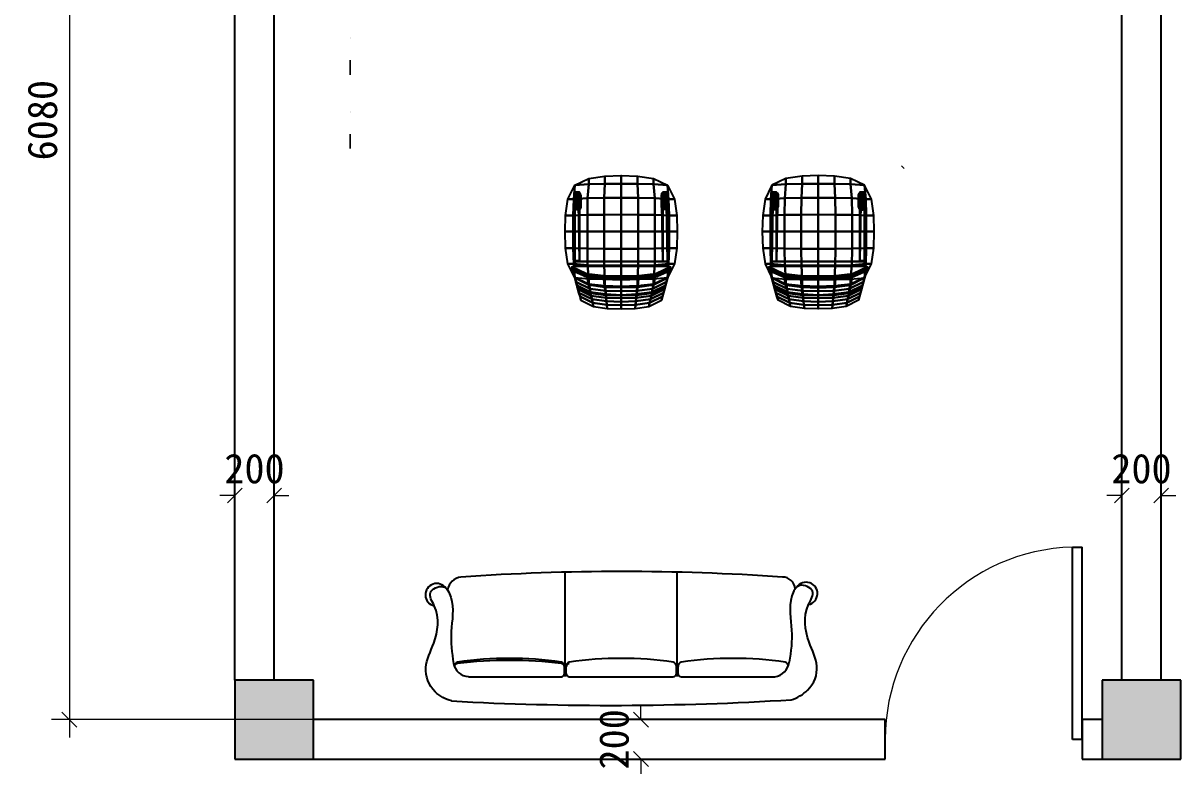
# Model space of a CAD drawing. Header units: millimetres. Extents: x 31518 to 88853, y -87450 to 166285.
# Drawn here: x 82980 to 88853, y -86584 to -82777 of the extents above; entities that cross this region are included whole.
import ezdxf

# ---------------------------------------------------------------- set-up
doc = ezdxf.new("R2010")
doc.units = ezdxf.units.MM
for name, color, linetype in [('3DSEAT', 7, 'Continuous'), ('J-建筑墙体', 4, 'Continuous'), ('J-建筑柱子', 4, 'Continuous'), ('图层2', 4, 'Continuous')]:
    doc.layers.add(name, color=color, linetype=linetype)
doc.styles.add('ROMANS', font='SIMHEI_0.TTF')
doc.dimstyles.new('60', dxfattribs={"dimscale": 60, "dimtxt": 2.5, "dimasz": 1.25, "dimexe": 1.5, "dimexo": 0, "dimgap": 1, "dimtad": 1, "dimdec": 0, "dimzin": 0, "dimdsep": 46, "dimtxsty": 'ROMANS', "dimblk": 'OBLIQUE', "dimcen": 0, "dimdle": 1.5, "dimclrd": 105, "dimclre": 105, "dimclrt": 112, "dimadec": 0, "dimazin": 0, "dimtfac": 1, "dimtdec": 0, "dimtix": 1, "dimtofl": 0, "dimtmove": 2, "dimatfit": 2, "dimldrblk": 'DOT', "dimfxl": 1.5, "dimtolj": 1, "dimtzin": 0, "dimlwd": 13, "dimlwe": 13, "dimarcsym": 0})

# ---------------------------------------------------------------- blocks, each defined once
blk = doc.blocks.new('3CH8')
at = {"layer": '3DSEAT', "color": 5, "linetype": 'Continuous', "extrusion": (-0.447214, -0.894427, 0), "elevation": 43.92}
blk.add_lwpolyline([(7.43, 38.38), (7.63, 45.15), (1.37, 45.15), (1.37, 38.38)], close=True, dxfattribs=at)
at = {"layer": '3DSEAT', "color": 5, "linetype": 'Continuous', "extrusion": (0.447214, -0.894427, 0), "elevation": 43.6}
blk.add_lwpolyline([(-2.01, 38.38), (-2.01, 45.15), (-8.27, 45.15), (-8.07, 38.38)], close=True, dxfattribs=at)
at = {"layer": '3DSEAT', "color": 5, "linetype": 'Continuous'}
mesh = blk.add_polymesh((2, 7), dxfattribs=at)
for k, corner in enumerate([(17.7, -3.78, 38.38), (12.28, -3.33, 41.09), (5.96, -3.15, 41.9), (-0.36, -3.15, 42.17), (-6.68, -3.15, 41.9), (-13, -3.33, 41.09), (-18.42, -3.78, 38.38), (17.7, -3.78, 38.38), (12.28, -1.07, 38.38), (5.96, -0.26, 38.38), (-0.36, 0.02, 38.38), (-6.68, -0.26, 38.38), (-13, -1.07, 38.38), (-18.42, -3.78, 38.38)]):
    mesh.set_mesh_vertex(divmod(k, 7), corner)
mesh = blk.add_polymesh((2, 7), dxfattribs=at)
for k, corner in enumerate([(-18.42, -3.78, 38.38), (-18.87, -9.19, 41.09), (-19.05, -15.52, 41.9), (-19.05, -21.84, 42.17), (-19.05, -28.25, 41.9), (-18.87, -34.48, 41.09), (-18.42, -39.9, 38.38), (-18.42, -3.78, 38.38), (-21.13, -9.19, 38.38), (-22.03, -15.52, 38.38), (-22.21, -21.84, 38.38), (-22.03, -28.25, 38.38), (-21.13, -34.48, 38.38), (-18.42, -39.9, 38.38)]):
    mesh.set_mesh_vertex(divmod(k, 7), corner)
mesh = blk.add_polymesh((7, 7), dxfattribs=at)
for k, corner in enumerate([(17.7, -3.78, 38.38), (18.15, -9.19, 41.09), (18.33, -15.52, 41.9), (18.33, -21.84, 42.17), (18.33, -28.25, 41.9), (18.15, -34.48, 41.09), (17.7, -39.9, 38.38), (12.28, -3.33, 41.09), (12.74, -8.83, 43.7), (12.83, -15.24, 44.61), (12.83, -21.84, 44.79), (12.83, -28.43, 44.61), (12.74, -34.93, 43.7), (12.28, -40.35, 41.09), (5.96, -3.15, 41.9), (6.23, -8.65, 44.61), (6.33, -15.24, 45.42), (6.33, -21.84, 45.69), (6.33, -28.52, 45.42), (6.23, -35.02, 44.61), (5.96, -40.53, 41.9), (-0.36, -3.15, 42.17), (-0.36, -8.65, 44.79), (-0.36, -15.15, 45.69), (-0.36, -21.84, 45.87), (-0.36, -28.52, 45.69), (-0.36, -35.11, 44.79), (-0.36, -40.62, 42.17), (-6.68, -3.15, 41.9), (-6.95, -8.65, 44.61), (-7.04, -15.24, 45.42), (-7.04, -21.84, 45.69), (-7.04, -28.52, 45.42), (-6.95, -35.02, 44.61), (-6.68, -40.53, 41.9), (-13, -3.33, 41.09), (-13.45, -8.83, 43.7), (-13.54, -15.24, 44.61), (-13.54, -21.84, 44.79), (-13.54, -28.43, 44.61), (-13.45, -34.93, 43.7), (-13, -40.35, 41.09), (-18.42, -3.78, 38.38), (-18.87, -9.19, 41.09), (-19.05, -15.52, 41.9), (-19.05, -21.84, 42.17), (-19.05, -28.25, 41.9), (-18.87, -34.48, 41.09), (-18.42, -39.9, 38.38)]):
    mesh.set_mesh_vertex(divmod(k, 7), corner)
mesh = blk.add_polymesh((2, 7), dxfattribs=at)
for k, corner in enumerate([(17.7, -3.78, 38.38), (20.41, -9.19, 38.38), (21.31, -15.52, 38.38), (21.49, -21.84, 38.38), (21.31, -28.25, 38.38), (20.41, -34.48, 38.38), (17.7, -39.9, 38.38), (17.7, -3.78, 38.38), (18.15, -9.19, 41.09), (18.33, -15.52, 41.9), (18.33, -21.84, 42.17), (18.33, -28.25, 41.9), (18.15, -34.48, 41.09), (17.7, -39.9, 38.38)]):
    mesh.set_mesh_vertex(divmod(k, 7), corner)
at = {"layer": '3DSEAT', "color": 4, "linetype": 'Continuous'}
mesh = blk.add_polymesh((6, 3), dxfattribs=at)
for k, corner in enumerate([(-16.61, -33.48, 1.81), (-16.61, -33.48), (-16.61, -33.48), (-18.42, -33.48, 1.81), (-18.42, -33.48), (-18.42, -33.48), (-18.42, -6.4, 1.81), (-18.42, -6.4), (-18.42, -33.48), (-16.61, -6.4, 1.81), (-16.61, -6.4), (-16.61, -33.48), (-16.61, -6.4, 1.81), (-16.61, -6.4, 1.81), (-16.61, -33.48, 1.81), (-18.42, -6.4, 1.81), (-18.42, -6.4, 1.81), (-18.42, -33.48, 1.81)]):
    mesh.set_mesh_vertex(divmod(k, 3), corner)
mesh = blk.add_polymesh((2, 11), dxfattribs=at)
for k, corner in enumerate([(-18.42, -7.57, 1.81), (-18.24, -8.29, 1.81), (-17.6, -8.74, 1.81), (-16.88, -8.74, 1.81), (-16.34, -8.29, 1.81), (-16.07, -7.57, 1.81), (-16.34, -6.94, 1.81), (-16.88, -6.49, 1.81), (-17.6, -6.49, 1.81), (-18.24, -6.94, 1.81), (-18.42, -7.57, 1.81), (-18.42, -12.27, 36.57), (-18.24, -12.9, 36.57), (-17.6, -13.35, 36.57), (-16.88, -13.35, 36.57), (-16.34, -12.9, 36.57), (-16.07, -12.27, 36.57), (-16.34, -11.54, 36.57), (-16.88, -11.09, 36.57), (-17.6, -11.09, 36.57), (-18.24, -11.54, 36.57), (-18.42, -12.27, 36.57)]):
    mesh.set_mesh_vertex(divmod(k, 11), corner)
mesh = blk.add_polymesh((2, 11), dxfattribs=at)
for k, corner in enumerate([(15.35, -7.48, 1.81), (15.54, -8.2, 1.81), (16.17, -8.65, 1.81), (16.89, -8.65, 1.81), (17.43, -8.2, 1.81), (17.7, -7.48, 1.81), (17.43, -6.85, 1.81), (16.89, -6.4, 1.81), (16.17, -6.4, 1.81), (15.54, -6.85, 1.81), (15.35, -7.48, 1.81), (15.35, -12.17, 36.57), (15.54, -12.81, 36.57), (16.17, -13.26, 36.57), (16.89, -13.26, 36.57), (17.43, -12.81, 36.57), (17.7, -12.17, 36.57), (17.43, -11.45, 36.57), (16.89, -11, 36.57), (16.17, -11, 36.57), (15.54, -11.45, 36.57), (15.35, -12.17, 36.57)]):
    mesh.set_mesh_vertex(divmod(k, 11), corner)
mesh = blk.add_polymesh((6, 3), dxfattribs=at)
for k, corner in enumerate([(17.7, -33.48, 1.81), (17.7, -33.48), (17.7, -33.48), (15.9, -33.48, 1.81), (15.9, -33.48), (15.9, -33.48), (15.9, -6.4, 1.81), (15.9, -6.4), (15.9, -33.48), (17.7, -6.4, 1.81), (17.7, -6.4), (17.7, -33.48), (17.7, -6.4, 1.81), (17.7, -6.4, 1.81), (17.7, -33.48, 1.81), (15.9, -6.4, 1.81), (15.9, -6.4, 1.81), (15.9, -33.48, 1.81)]):
    mesh.set_mesh_vertex(divmod(k, 3), corner)
mesh = blk.add_polymesh((6, 3), dxfattribs=at)
for k, corner in enumerate([(-16.97, -10.82, 38.38), (-16.97, -10.82, 36.57), (-16.97, -10.82, 36.57), (-16.61, -33.21, 38.38), (-16.61, -33.21, 36.57), (-16.61, -33.21, 36.57), (-18.42, -33.21, 38.38), (-18.42, -33.21, 36.57), (-16.61, -33.21, 36.57), (-18.78, -10.91, 38.38), (-18.78, -10.91, 36.57), (-16.97, -10.82, 36.57), (-18.78, -10.91, 38.38), (-18.78, -10.91, 38.38), (-16.97, -10.82, 38.38), (-18.42, -33.21, 38.38), (-18.42, -33.21, 38.38), (-16.61, -33.21, 38.38)]):
    mesh.set_mesh_vertex(divmod(k, 3), corner)
mesh = blk.add_polymesh((6, 3), dxfattribs=at)
for k, corner in enumerate([(17.34, -11.18, 38.38), (17.34, -11.18, 36.57), (17.34, -11.18, 36.57), (17.7, -33.48, 38.38), (17.7, -33.48, 36.57), (17.7, -33.48, 36.57), (15.9, -33.48, 38.38), (15.9, -33.48, 36.57), (17.7, -33.48, 36.57), (15.54, -11.18, 38.38), (15.54, -11.18, 36.57), (17.34, -11.18, 36.57), (15.54, -11.18, 38.38), (15.54, -11.18, 38.38), (17.34, -11.18, 38.38), (15.9, -33.48, 38.38), (15.9, -33.48, 38.38), (17.7, -33.48, 38.38)]):
    mesh.set_mesh_vertex(divmod(k, 3), corner)
at = {"layer": '3DSEAT', "color": 5, "linetype": 'Continuous'}
mesh = blk.add_polymesh((2, 7), dxfattribs=at)
for k, corner in enumerate([(-18.42, -39.9, 45.15), (-19.41, -36.19, 49.84), (-19.59, -35.56, 55.98), (-19.14, -37.1, 62.12), (-18.42, -39.81, 67.81), (-17.51, -43.42, 72.87), (-16.07, -48.65, 75.85), (-18.42, -39.9, 45.15), (-18.06, -41.43, 50.3), (-17.6, -42.88, 55.35), (-17.24, -44.32, 60.5), (-16.88, -45.77, 65.65), (-16.43, -47.21, 70.7), (-16.07, -48.65, 75.85)]):
    mesh.set_mesh_vertex(divmod(k, 7), corner)
mesh = blk.add_polymesh((7, 7), dxfattribs=at)
for k, corner in enumerate([(-16.07, -48.65, 75.85), (-11.19, -51.09, 75.85), (-5.77, -51.82, 75.85), (-0.36, -52, 75.85), (5.06, -51.82, 75.85), (10.48, -51.09, 75.85), (15.35, -48.65, 75.85), (-17.51, -43.42, 72.87), (-12.37, -45.86, 72.87), (-6.41, -46.58, 72.87), (-0.36, -46.76, 72.87), (5.78, -46.58, 72.87), (11.65, -45.86, 72.87), (16.8, -43.42, 72.87), (-18.42, -39.81, 67.81), (-13.09, -42.33, 67.81), (-6.86, -43.06, 67.81), (-0.36, -43.24, 67.81), (6.14, -43.06, 67.81), (12.37, -42.33, 67.81), (17.7, -39.81, 67.81), (-19.14, -37.1, 62.12), (-13.63, -39.63, 62.12), (-7.13, -40.44, 62.12), (-0.36, -40.62, 62.12), (6.42, -40.44, 62.12), (12.92, -39.63, 62.12), (18.52, -37.1, 62.12), (-19.59, -35.56, 55.98), (-13.9, -38.27, 55.98), (-7.22, -39.08, 55.98), (-0.36, -39.26, 55.98), (6.51, -39.08, 55.98), (13.19, -38.27, 55.98), (18.88, -35.56, 55.98), (-19.41, -36.19, 49.84), (-13.72, -38.9, 49.84), (-7.13, -39.81, 49.84), (-0.36, -39.99, 49.84), (6.42, -39.81, 49.84), (13.01, -38.9, 49.84), (18.7, -36.19, 49.84), (-18.42, -39.9, 45.15), (-12.82, -42.7, 45.15), (-6.59, -43.51, 45.15), (-0.36, -43.78, 45.15), (5.87, -43.51, 45.15), (12.1, -42.7, 45.15), (17.7, -39.9, 45.15)]):
    mesh.set_mesh_vertex(divmod(k, 7), corner)
at = {"layer": '3DSEAT', "color": 4, "linetype": 'Continuous'}
mesh = blk.add_polymesh((6, 3), dxfattribs=at)
for k, corner in enumerate([(17.7, -33.48, 1.81), (17.7, -33.48), (17.7, -33.48), (17.7, -35.29, 1.81), (17.7, -35.29), (17.7, -35.29), (-18.42, -35.29, 1.81), (-18.42, -35.29), (17.7, -35.29), (-18.42, -33.48, 1.81), (-18.42, -33.48), (17.7, -33.48), (-18.42, -33.48, 1.81), (-18.42, -33.48, 1.81), (17.7, -33.48, 1.81), (-18.42, -35.29, 1.81), (-18.42, -35.29, 1.81), (17.7, -35.29, 1.81)]):
    mesh.set_mesh_vertex(divmod(k, 3), corner)
at = {"layer": '3DSEAT', "color": 5, "linetype": 'Continuous'}
mesh = blk.add_polymesh((2, 7), dxfattribs=at)
for k, corner in enumerate([(15.35, -48.65, 75.85), (15.81, -47.21, 70.7), (16.17, -45.77, 65.65), (16.53, -44.32, 60.5), (16.89, -42.88, 55.35), (17.34, -41.43, 50.3), (17.7, -39.9, 45.15), (15.35, -48.65, 75.85), (16.8, -43.42, 72.87), (17.7, -39.81, 67.81), (18.52, -37.1, 62.12), (18.88, -35.56, 55.98), (18.7, -36.19, 49.84), (17.7, -39.9, 45.15)]):
    mesh.set_mesh_vertex(divmod(k, 7), corner)
mesh = blk.add_polymesh((2, 7), dxfattribs=at)
for k, corner in enumerate([(17.7, -39.9, 38.38), (12.28, -40.35, 41.09), (5.96, -40.53, 41.9), (-0.36, -40.62, 42.17), (-6.68, -40.53, 41.9), (-13, -40.35, 41.09), (-18.42, -39.9, 38.38), (17.7, -39.9, 38.38), (12.28, -42.6, 38.38), (5.96, -43.51, 38.38), (-0.36, -43.69, 38.38), (-6.68, -43.51, 38.38), (-13, -42.6, 38.38), (-18.42, -39.9, 38.38)]):
    mesh.set_mesh_vertex(divmod(k, 7), corner)
mesh = blk.add_polymesh((7, 7), dxfattribs=at)
for k, corner in enumerate([(15.35, -48.65, 75.85), (15.81, -47.21, 70.7), (16.17, -45.77, 65.65), (16.53, -44.32, 60.5), (16.89, -42.88, 55.35), (17.34, -41.43, 50.3), (17.7, -39.9, 45.15), (10.48, -51.09, 75.85), (10.75, -49.65, 70.7), (11.02, -48.2, 65.65), (11.29, -46.85, 60.5), (11.56, -45.49, 55.35), (11.83, -44.14, 50.3), (12.1, -42.7, 45.15), (5.06, -51.82, 75.85), (5.24, -50.37, 70.7), (5.42, -49.02, 65.65), (5.51, -47.66, 60.5), (5.6, -46.31, 55.35), (5.69, -44.95, 50.3), (5.87, -43.51, 45.15), (-0.36, -52, 75.85), (-0.36, -50.55, 70.7), (-0.36, -49.2, 65.65), (-0.36, -47.84, 60.5), (-0.36, -46.58, 55.35), (-0.36, -45.13, 50.3), (-0.36, -43.78, 45.15), (-5.77, -51.82, 75.85), (-5.96, -50.37, 70.7), (-6.05, -49.02, 65.65), (-6.23, -47.66, 60.5), (-6.32, -46.31, 55.35), (-6.41, -44.95, 50.3), (-6.59, -43.51, 45.15), (-11.19, -51.09, 75.85), (-11.46, -49.65, 70.7), (-11.73, -48.2, 65.65), (-12.01, -46.85, 60.5), (-12.28, -45.49, 55.35), (-12.46, -44.14, 50.3), (-12.82, -42.7, 45.15), (-16.07, -48.65, 75.85), (-16.43, -47.21, 70.7), (-16.88, -45.77, 65.65), (-17.24, -44.32, 60.5), (-17.6, -42.88, 55.35), (-18.06, -41.43, 50.3), (-18.42, -39.9, 45.15)]):
    mesh.set_mesh_vertex(divmod(k, 7), corner)
blk = doc.blocks.new('70108')
at = {"color": 0, "linetype": 'ByBlock', "lineweight": 0, "extrusion": (0, -1, 0)}
for p, q in [((1039.3, 636.2, 944.5), (1039.3, 636.2, 939)), ((1041.8, 636.2, 944.5), (1041.8, 636.2, 939)), ((1189, 636.2, 1260), (1153.4, 636.2, 1153)), ((1153.4, 636.2, 1486.6), (1189, 636.2, 1593.6)), ((1216.7, 636.2, 1280), (1163.6, 636.2, 1120.4)), ((1163.6, 636.2, 1454), (1216.7, 636.2, 1613.6)), ((1226.9, 636.2, 1247.4), (1191.3, 636.2, 1140.4)), ((1191.3, 636.2, 1474), (1226.9, 636.2, 1581)), ((1414.3, 636.2, 944.5), (1414.3, 636.2, 939)), ((1416.8, 636.2, 944.5), (1416.8, 636.2, 939)), ((1528.4, 636.2, 1486.6), (1564, 636.2, 1593.6)), ((1564, 636.2, 1260), (1528.4, 636.2, 1153)), ((1538.6, 636.2, 1454), (1591.7, 636.2, 1613.6)), ((1591.7, 636.2, 1280), (1538.6, 636.2, 1120.4)), ((1566.3, 636.2, 1474), (1601.9, 636.2, 1581)), ((1601.9, 636.2, 1247.4), (1566.3, 636.2, 1140.4))]:
    blk.add_line(p, q, dxfattribs=at)
blk = doc.blocks.new('shafa')
at = {"layer": '图层2', "color": 8, "lineweight": -3}
for p, q in [((20135.6, -26688.1), (19659.9, -26688.1)), ((20151.6, -26704.1), (20151.6, -26740)), ((20155.6, -26690.7), (20155.6, -27217.5)), ((20160.3, -26704.1), (20160.3, -26741.8)), ((20703.6, -26688.1), (20176.3, -26688.1)), ((20719.6, -26704.1), (20719.6, -26740)), ((20723.6, -26690.7), (20723.6, -27217.9)), ((20727.8, -26704.1), (20727.8, -26741.8)), ((21215.4, -26688.1), (20743.8, -26688.1))]:
    blk.add_line(p, q, dxfattribs=at)
for centre, radius, start, end in [((20492.3, -41252.3), 14708.8, 86.84867, 93.56693), ((19675, -26775.3), 88.5, 99.77996, 171.27926), ((20135.6, -26704.1), 16, 0, 90), ((20176.3, -26704.1), 16, 90, 180), ((20703.6, -26704.1), 16, 0, 90), ((20743.8, -26704.1), 16, 90, 180), ((21211.7, -26769.1), 80, 9.33175, 87.82358), ((19616, -26740.9), 23.7, 177.78454, 251.14648), ((19872, -24878.7), 1903, 262.03613, 277.96387), ((20128, -26740.9), 23.7, 288.85352, 2.21546), ((20184, -26740.9), 23.7, 177.78454, 251.14648), ((20440, -24878.7), 1903, 262.03613, 277.96387), ((20703.6, -26740), 16, 270, 0), ((20696, -26740.9), 23.7, 288.85352, 2.21546), ((20751.4, -26740.9), 23.7, 177.78454, 251.14648), ((20743.8, -26740), 16, 180, 270), ((21007.4, -24511.6), 2259.8, 263.29992, 276.70008), ((21007.4, -24878.7), 1903, 262.03613, 277.96387), ((21263.4, -26740.9), 23.7, 288.85352, 2.21546), ((21271.1, -26740), 16, 270, 0), ((19501.9, -27110.6), 57.4, 102.53792, 325.94549), ((21376.2, -27104.4), 57.4, 214.05451, 77.46208), ((19622, -27129.2), 65.1, 184.55077, 269.87405), ((21243.3, -27116.5), 78.5, 277.42746, 351.44411), ((20437.6, -15281.5), 11940.7, 266.08231, 273.91769)]:
    blk.add_arc(centre, radius, start, end, dxfattribs=at)
for points, knots in [([(19577.2, -26572), (19547.1, -26580), (19470.2, -26627.3), (19428.9, -26741.6), (19500.8, -26879.2), (19522.8, -27014.1), (19445.5, -27126.6), (19542.1, -27171.4), (19598, -27059.1), (19565.4, -26928.9), (19578.5, -26816.6), (19587.5, -26761.9)], [0, 0, 0, 0, 111.734235, 285.4881, 452.499976, 690.410878, 777.662874, 864.648188, 947.778456, 1165.168323, 1370.407822, 1370.407822, 1370.407822, 1370.407822]), ([(21300.9, -26565.8), (21331, -26573.7), (21407.8, -26616.4), (21449.2, -26735.4), (21377.2, -26873), (21355.2, -27007.9), (21432.5, -27120.3), (21336, -27165.1), (21280, -27052.8), (21312.6, -26922.8), (21299.6, -26810.7), (21290.7, -26756.2)], [0, 0, 0, 0, 111.734235, 285.4881, 452.499976, 690.410878, 777.662874, 864.648188, 947.778456, 1165.168323, 1369.776533, 1369.776533, 1369.776533, 1369.776533])]:
    blk.add_open_spline(points, degree=3, knots=knots, dxfattribs=at)
blk = doc.blocks.new('_Oblique')
at = {"color": 0, "linetype": 'ByBlock', "lineweight": -2}
blk.add_line((-0.5, -0.5), (0.5, 0.5), dxfattribs=at)
blk = doc.blocks.new('*D130')
at = {"color": 105, "lineweight": 13, "transparency": 16777216}
for p, q in [((84053.3, -80389.2), (84053.3, -85262.7)), ((84253.3, -86109.2), (84253.3, -85082.7)), ((84053.3, -85172.7), (83978.3, -85172.7)), ((84253.3, -85172.7), (84328.3, -85172.7))]:
    blk.add_line(p, q, dxfattribs=at)
at = {"layer": 'Defpoints', "color": 0, "transparency": 16777216}
for p in [(84053.3, -80389.2), (84053.3, -85172.7), (84253.3, -86109.2)]:
    blk.add_point(p, dxfattribs=at)
at = {"color": 105, "lineweight": 13, "transparency": 16777216, "xscale": 75, "yscale": 75, "zscale": 75}
blk.add_blockref('_Oblique', (84053.3, -85172.7), dxfattribs=at)
at = {"color": 105, "lineweight": 13, "transparency": 16777216, "xscale": 75, "yscale": 75, "zscale": 75, "rotation": 180}
blk.add_blockref('_Oblique', (84253.3, -85172.7), dxfattribs=at)
at = {"color": 112, "transparency": 16777216, "insert": (84153.3, -85036.9), "char_height": 150, "attachment_point": 5, "style": 'ROMANS'}
blk.add_mtext('\\A1;200', dxfattribs=at)
blk = doc.blocks.new('_Dot')
at = {"color": 0, "linetype": 'ByBlock', "lineweight": -2}
blk.add_line((-0.5, 0), (-1, 0), dxfattribs=at)
at = {"color": 0, "linetype": 'ByBlock', "const_width": 0.5}
blk.add_lwpolyline([(-0.25, 0, 1), (0.25, 0, 1)], format="xyb", close=True, dxfattribs=at)
blk = doc.blocks.new('*D131')
at = {"color": 105, "lineweight": 13, "transparency": 16777216}
for p, q in [((84253.3, -86109.2), (84253.3, -79362.7)), ((84253.3, -80389.2), (84253.3, -79362.7)), ((84253.3, -79452.7), (84178.3, -79452.7)), ((84253.3, -79452.7), (84328.3, -79452.7))]:
    blk.add_line(p, q, dxfattribs=at)
at = {"layer": 'Defpoints', "color": 0, "transparency": 16777216}
for p in [(84253.3, -79452.7), (84253.3, -80389.2), (84253.3, -86109.2)]:
    blk.add_point(p, dxfattribs=at)
at = {"color": 105, "lineweight": 13, "transparency": 16777216, "xscale": 75, "yscale": 75, "zscale": 75}
blk.add_blockref('_Oblique', (84253.3, -79452.7), dxfattribs=at)
at = {"color": 105, "lineweight": 13, "transparency": 16777216, "xscale": 75, "yscale": 75, "zscale": 75, "rotation": 180}
blk.add_blockref('_Oblique', (84253.3, -79452.7), dxfattribs=at)
at = {"color": 112, "transparency": 16777216, "insert": (84253.3, -79316.9), "char_height": 150, "attachment_point": 5, "style": 'ROMANS'}
blk.add_mtext('\\A1;0', dxfattribs=at)
blk = doc.blocks.new('*D132')
at = {"color": 105, "lineweight": 13, "transparency": 16777216}
for p, q in [((84253.3, -80389.2), (84253.3, -79362.7)), ((88553.3, -86109.2), (88553.3, -79362.7)), ((84163.3, -79452.7), (88643.3, -79452.7))]:
    blk.add_line(p, q, dxfattribs=at)
at = {"layer": 'Defpoints', "color": 0, "transparency": 16777216}
for p in [(88553.3, -79452.7), (84253.3, -80389.2), (88553.3, -86109.2)]:
    blk.add_point(p, dxfattribs=at)
at = {"color": 105, "lineweight": 13, "transparency": 16777216, "xscale": 75, "yscale": 75, "zscale": 75, "rotation": 180}
blk.add_blockref('_Oblique', (84253.3, -79452.7), dxfattribs=at)
at = {"color": 105, "lineweight": 13, "transparency": 16777216, "xscale": 75, "yscale": 75, "zscale": 75}
blk.add_blockref('_Oblique', (88553.3, -79452.7), dxfattribs=at)
at = {"color": 112, "transparency": 16777216, "insert": (86403.3, -79316.9), "char_height": 150, "attachment_point": 5, "style": 'ROMANS'}
blk.add_mtext('\\A1;4300', dxfattribs=at)
blk = doc.blocks.new('*D133')
at = {"color": 105, "lineweight": 13, "transparency": 16777216}
for p, q in [((88553.3, -80389.2), (88553.3, -85262.7)), ((88753.3, -86109.2), (88753.3, -85082.7)), ((88553.3, -85172.7), (88478.3, -85172.7)), ((88753.3, -85172.7), (88828.3, -85172.7))]:
    blk.add_line(p, q, dxfattribs=at)
at = {"layer": 'Defpoints', "color": 0, "transparency": 16777216}
for p in [(88553.3, -80389.2), (88553.3, -85172.7), (88753.3, -86109.2)]:
    blk.add_point(p, dxfattribs=at)
at = {"color": 105, "lineweight": 13, "transparency": 16777216, "xscale": 75, "yscale": 75, "zscale": 75}
blk.add_blockref('_Oblique', (88553.3, -85172.7), dxfattribs=at)
at = {"color": 105, "lineweight": 13, "transparency": 16777216, "xscale": 75, "yscale": 75, "zscale": 75, "rotation": 180}
blk.add_blockref('_Oblique', (88753.3, -85172.7), dxfattribs=at)
at = {"color": 112, "transparency": 16777216, "insert": (88653.3, -85036.9), "char_height": 150, "attachment_point": 5, "style": 'ROMANS'}
blk.add_mtext('\\A1;200', dxfattribs=at)
blk = doc.blocks.new('*D134')
at = {"color": 105, "lineweight": 13, "transparency": 16777216}
for p, q in [((86114, -86309.2), (86114, -86234.2)), ((87353.3, -86309.2), (86024, -86309.2)), ((84453.3, -86509.2), (86204, -86509.2)), ((86114, -86509.2), (86114, -86584.2))]:
    blk.add_line(p, q, dxfattribs=at)
at = {"layer": 'Defpoints', "color": 0, "transparency": 16777216}
for p in [(87353.3, -86309.2), (84453.3, -86509.2), (86114, -86509.2)]:
    blk.add_point(p, dxfattribs=at)
at = {"color": 105, "lineweight": 13, "transparency": 16777216, "xscale": 75, "yscale": 75, "zscale": 75}
for p, rotation in [((86114, -86309.2), 270), ((86114, -86509.2), 90)]:
    blk.add_blockref('_Oblique', p, dxfattribs=dict(at, rotation=rotation))
at = {"color": 112, "transparency": 16777216, "insert": (85978.1, -86409.2), "char_height": 150, "attachment_point": 5, "rotation": 90, "style": 'ROMANS'}
blk.add_mtext('\\A1;200', dxfattribs=at)
blk = doc.blocks.new('*D135')
at = {"color": 105, "lineweight": 13, "transparency": 16777216}
for p, q in [((83214, -80139.2), (83214, -86399.2)), ((84752.7, -80229.2), (83124, -80229.2)), ((84453.3, -86309.2), (83124, -86309.2))]:
    blk.add_line(p, q, dxfattribs=at)
at = {"layer": 'Defpoints', "color": 0, "transparency": 16777216}
for p in [(84752.7, -80229.2), (83214, -86309.2), (84453.3, -86309.2)]:
    blk.add_point(p, dxfattribs=at)
at = {"color": 105, "lineweight": 13, "transparency": 16777216, "xscale": 75, "yscale": 75, "zscale": 75}
for p, rotation in [((83214, -80229.2), 90), ((83214, -86309.2), 270)]:
    blk.add_blockref('_Oblique', p, dxfattribs=dict(at, rotation=rotation))
at = {"color": 112, "transparency": 16777216, "insert": (83078.1, -83269.2), "char_height": 150, "attachment_point": 5, "rotation": 90, "style": 'ROMANS'}
blk.add_mtext('\\A1;6080', dxfattribs=at)

msp = doc.modelspace()

# ---------------------------------------------------------------- hatches: boundary and pattern name
at = {"layer": 'J-建筑柱子'}
for points in [[(84453.3, -86109.2), (84053.3, -86109.2), (84053.3, -86509.2), (84453.3, -86509.2)], [(88853.1, -86509.2), (88853.1, -86109.2), (88453.1, -86109.2), (88453.1, -86509.2)]]:
    msp.add_hatch(color=256, dxfattribs=at).paths.add_polyline_path(points)

# ---------------------------------------------------------------- linework, layer by layer
at = {"lineweight": 0, "extrusion": (1, 0, 0)}
msp.add_line((87436.6, -83500.9, 923), (87449.6, -83513.9, 988), dxfattribs=at)
for p, q in [((88303.3, -85434.2), (88353.3, -85434.2)), ((88303.3, -86409.2), (88303.3, -85434.2)), ((88353.3, -86409.2), (88353.3, -85434.2)), ((88353.3, -86409.2), (88303.3, -86409.2))]:
    msp.add_line(p, q)
at = {"lineweight": 13}
msp.add_arc((88328.3, -86409.2), 975, 91.46928, 180, dxfattribs=at)
at = {"layer": 'J-建筑墙体'}
for p, q in [((84053.3, -86109.2), (84053.3, -80389.2)), ((84253.3, -86109.2), (84253.3, -80389.2)), ((88553.3, -86109.2), (88553.3, -80389.2)), ((88753.3, -86109.2), (88753.3, -80389.2)), ((87353.3, -86309.2), (84453.3, -86309.2)), ((87353.3, -86509.2), (87353.3, -86309.2)), ((88453.1, -86309.2), (88353.3, -86309.2)), ((88353.3, -86309.2), (88353.3, -86509.2)), ((84453.3, -86509.2), (87353.3, -86509.2)), ((88353.3, -86509.2), (88453.1, -86509.2))]:
    msp.add_line(p, q, dxfattribs=at)
at = {"layer": 'J-建筑柱子'}
for p, q in [((84453.3, -86109.2), (84053.3, -86109.2)), ((84053.3, -86109.2), (84053.3, -86509.2)), ((84453.3, -86509.2), (84453.3, -86109.2)), ((88853.1, -86109.2), (88453.1, -86109.2)), ((88453.1, -86109.2), (88453.1, -86509.2)), ((88853.1, -86509.2), (88853.1, -86109.2)), ((84053.3, -86509.2), (84453.3, -86509.2)), ((88453.1, -86509.2), (88853.1, -86509.2))]:
    msp.add_line(p, q, dxfattribs=at)

# ---------------------------------------------------------------- block references
at = {"xscale": -1, "rotation": 90}
msp.add_blockref('70108', (85274.6, -81811.5, -1977), dxfattribs=at)
at = {"yscale": 13, "zscale": 13}
for p, xscale in [((86018.4, -83550.3, 15.6), 13), ((87008.9, -83550.3, 15.6), -13)]:
    msp.add_blockref('3CH8', p, dxfattribs=dict(at, xscale=xscale))
at = {"layer": '图层2', "color": 2, "lineweight": -3, "rotation": 180}
msp.add_blockref('shafa', (106453.9, -112780.4), dxfattribs=at)

# ---------------------------------------------------------------- dimensions: what is measured, and where the dimension line sits
at = {"color": 2}
for base, p1, p2, picture, middle in [((88553.3, -79452.7), (84253.3, -80389.2), (88553.3, -86109.2), '*D132', (86403.3, -79316.9)), ((84253.3284808, -79452.706669), (84253.3284808, -86109.1535934), (84253.3284808, -80389.1533205), '*D131', (84253.3284808, -79316.8639724)), ((84053.3, -85172.7), (84253.3, -86109.2), (84053.3, -80389.2), '*D130', (84153.3, -85036.9)), ((88553.3, -85172.7), (88753.3, -86109.2), (88553.3, -80389.2), '*D133', (88653.3, -85036.9))]:
    dim = msp.add_linear_dim(base=base, p1=p1, p2=p2, dimstyle='60', dxfattribs=at)
    dim.commit()
    dim.dimension.update_dxf_attribs({"geometry": picture, "text_midpoint": middle})
for base, p1, p2, picture, middle in [((83214, -86309.2), (84752.7, -80229.2), (84453.3, -86309.2), '*D135', (83078.1, -83269.2)), ((86114, -86509.2), (87353.3, -86309.2), (84453.3, -86509.2), '*D134', (85978.1, -86409.2))]:
    dim = msp.add_linear_dim(base=base, p1=p1, p2=p2, angle=270, dimstyle='60', dxfattribs=at)
    dim.commit()
    dim.dimension.update_dxf_attribs({"geometry": picture, "text_midpoint": middle})

doc.saveas('drawing.dxf')
